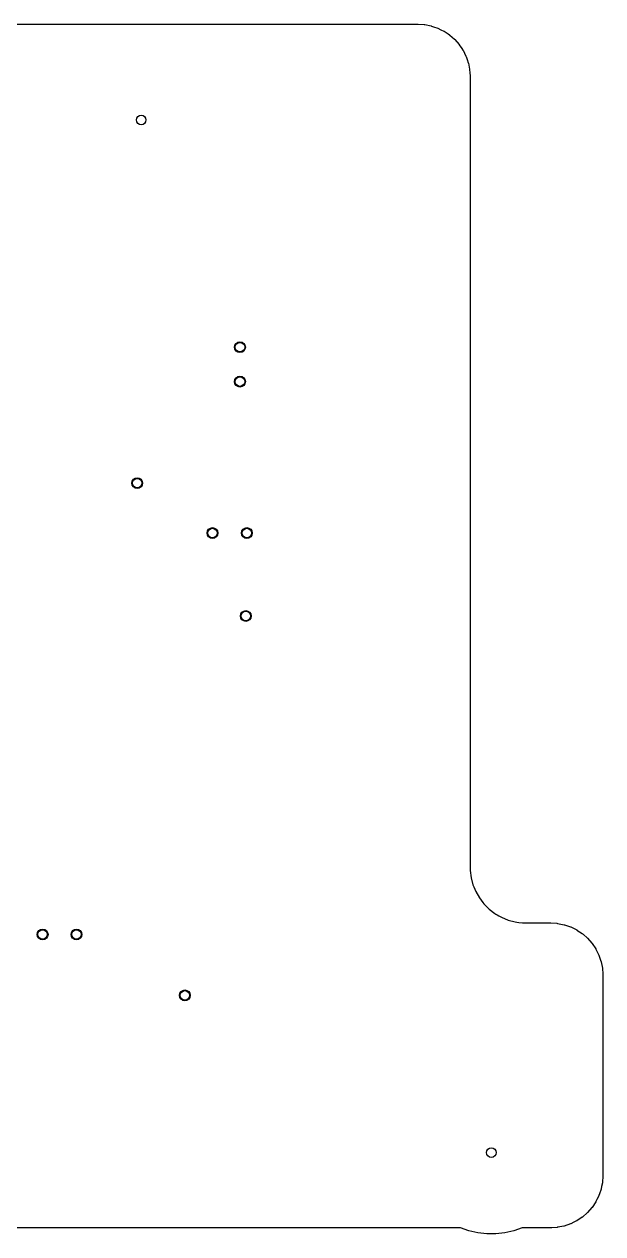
# Model space of a CAD drawing. Extents: x 3.64 to 7.32, y -5.07 to -3.18.
# Drawn here: x 6.477 to 7.317, y -4.942 to -3.185 of the extents above; entities that cross this region are included whole.
import ezdxf

# ---------------------------------------------------------------- set-up
doc = ezdxf.new("R2010")
doc.units = 0
doc.header["$MEASUREMENT"] = 0
doc.layers.add('BLACK', color=7, linetype='CONTINUOUS')

msp = doc.modelspace()

# ---------------------------------------------------------------- linework, layer by layer
at = {"layer": 'BLACK', "linetype": 'CONTINUOUS'}
for p, q in [((3.8763, -3.1845), (7.0485, -3.1845)), ((7.0485, -3.1845), (7.0487, -3.1845)), ((7.0487, -3.1845), (7.0488, -3.1845)), ((7.0488, -3.1845), (7.0488, -3.1845)), ((7.0488, -3.1845), (7.0576, -3.1851)), ((7.0576, -3.1851), (7.0584, -3.1852)), ((7.0584, -3.1852), (7.0586, -3.1852)), ((7.0586, -3.1852), (7.0681, -3.1871)), ((7.0681, -3.1871), (7.0683, -3.1872)), ((7.0683, -3.1872), (7.0685, -3.1872)), ((7.0685, -3.1872), (7.0685, -3.1872)), ((7.0685, -3.1872), (7.0715, -3.1882)), ((7.0715, -3.1882), (7.0775, -3.1903)), ((7.0775, -3.1903), (7.0777, -3.1904)), ((7.0777, -3.1904), (7.082, -3.1925)), ((7.082, -3.1925), (7.0862, -3.1945)), ((7.0862, -3.1945), (7.0862, -3.1945)), ((7.0862, -3.1945), (7.0864, -3.1946)), ((7.0864, -3.1946), (7.0866, -3.1948)), ((7.0866, -3.1948), (7.0925, -3.1987)), ((7.0925, -3.1987), (7.0946, -3.2001)), ((7.0946, -3.2001), (7.0948, -3.2003)), ((7.0948, -3.2003), (7.1017, -3.2063)), ((7.1017, -3.2063), (7.1021, -3.2066)), ((7.1021, -3.2066), (7.1023, -3.2068)), ((7.1023, -3.2068), (7.1086, -3.2141)), ((7.1086, -3.2141), (7.1088, -3.2143)), ((7.1088, -3.2143), (7.1125, -3.2199)), ((7.1125, -3.2199), (7.1141, -3.2223)), ((7.1141, -3.2223), (7.1143, -3.2225)), ((7.1143, -3.2225), (7.1185, -3.2312)), ((7.1185, -3.2312), (7.1186, -3.2314)), ((7.1186, -3.2314), (7.1187, -3.2316)), ((7.1187, -3.2316), (7.1187, -3.2316)), ((7.1187, -3.2316), (7.1201, -3.2356)), ((7.1201, -3.2356), (7.1217, -3.2406)), ((7.1217, -3.2406), (7.1218, -3.2408)), ((7.1218, -3.2408), (7.1219, -3.241)), ((7.1219, -3.241), (7.1219, -3.241)), ((7.1219, -3.241), (7.1237, -3.2501)), ((7.1237, -3.2501), (7.1237, -3.2501)), ((7.1237, -3.2501), (7.1237, -3.2503)), ((7.1237, -3.2503), (7.1237, -3.2505)), ((7.1237, -3.2505), (7.1237, -3.2507)), ((7.1237, -3.2507), (7.1237, -3.2507)), ((7.1237, -3.2507), (7.124, -3.2549)), ((7.124, -3.2549), (7.1244, -3.2602)), ((7.1244, -3.2602), (7.1244, -3.2604)), ((7.1244, -3.2604), (7.1244, -4.4091)), ((7.1244, -4.4091), (7.1244, -4.4091)), ((7.1244, -4.4091), (7.1244, -4.4094)), ((7.1244, -4.4094), (7.1244, -4.4094)), ((7.1244, -4.4094), (7.1244, -4.4119)), ((7.1244, -4.4119), (7.1244, -4.4137)), ((7.1244, -4.4137), (7.1244, -4.4137)), ((7.1244, -4.4137), (7.1258, -4.4243)), ((7.1258, -4.4243), (7.1285, -4.4347)), ((7.1285, -4.4347), (7.1297, -4.4375)), ((7.1297, -4.4375), (7.1326, -4.4446)), ((7.1326, -4.4446), (7.1326, -4.4446)), ((7.1326, -4.4446), (7.1327, -4.4446)), ((7.1327, -4.4446), (7.138, -4.4538)), ((7.138, -4.4538), (7.143, -4.4604)), ((7.143, -4.4604), (7.1445, -4.4623)), ((7.1445, -4.4623), (7.1445, -4.4623)), ((7.1445, -4.4623), (7.1521, -4.4699)), ((7.1521, -4.4699), (7.1521, -4.4699)), ((7.1521, -4.4699), (7.1606, -4.4764)), ((7.1606, -4.4764), (7.1606, -4.4764)), ((7.1606, -4.4764), (7.1618, -4.4771)), ((7.1618, -4.4771), (7.1639, -4.4783)), ((7.1639, -4.4783), (7.1664, -4.4798)), ((7.1664, -4.4798), (7.1699, -4.4818)), ((7.1699, -4.4818), (7.1798, -4.4859)), ((7.1798, -4.4859), (7.1798, -4.4859)), ((7.1798, -4.4859), (7.1798, -4.4859)), ((7.1798, -4.4859), (7.1901, -4.4886)), ((7.1901, -4.4886), (7.1901, -4.4886)), ((7.1901, -4.4886), (7.1901, -4.4886)), ((7.1901, -4.4886), (7.1901, -4.4886)), ((7.1901, -4.4886), (7.1923, -4.4889)), ((7.1923, -4.4889), (7.1954, -4.4893)), ((7.1954, -4.4893), (7.2007, -4.49)), ((7.2007, -4.49), (7.2061, -4.49)), ((7.2061, -4.49), (7.2415, -4.49)), ((7.2415, -4.49), (7.2416, -4.49)), ((7.2416, -4.49), (7.2417, -4.4901)), ((7.2417, -4.4901), (7.2417, -4.4901)), ((7.2417, -4.4901), (7.2505, -4.4906)), ((7.2505, -4.4906), (7.2513, -4.4907)), ((7.2513, -4.4907), (7.2515, -4.4907)), ((7.2515, -4.4907), (7.261, -4.4926)), ((7.261, -4.4926), (7.2612, -4.4927)), ((7.2612, -4.4927), (7.2614, -4.4927)), ((7.2614, -4.4927), (7.2614, -4.4927)), ((7.2614, -4.4927), (7.2644, -4.4937)), ((7.2644, -4.4937), (7.2704, -4.4958)), ((7.2704, -4.4958), (7.2706, -4.4959)), ((7.2706, -4.4959), (7.2793, -4.5001)), ((7.2793, -4.5001), (7.2795, -4.5003)), ((7.2795, -4.5003), (7.2797, -4.5004)), ((7.2797, -4.5004), (7.2797, -4.5004)), ((7.2797, -4.5004), (7.2874, -4.5055)), ((7.2874, -4.5055), (7.2874, -4.5055)), ((7.2874, -4.5055), (7.2875, -4.5056)), ((7.2875, -4.5056), (7.2877, -4.5058)), ((7.2877, -4.5058), (7.2879, -4.5059)), ((7.2879, -4.5059), (7.2879, -4.5059)), ((7.2879, -4.5059), (7.2885, -4.5065)), ((7.2885, -4.5065), (7.295, -4.5122)), ((7.295, -4.5122), (7.2952, -4.5123)), ((7.2952, -4.5123), (7.3015, -4.5196)), ((7.3015, -4.5196), (7.3017, -4.5198)), ((7.3017, -4.5198), (7.3071, -4.5278)), ((7.3071, -4.5278), (7.3072, -4.528)), ((7.3072, -4.528), (7.3115, -4.5367)), ((7.3115, -4.5367), (7.3116, -4.5369)), ((7.3116, -4.5369), (7.3116, -4.5371)), ((7.3116, -4.5371), (7.3116, -4.5371)), ((7.3116, -4.5371), (7.3145, -4.5457)), ((7.3145, -4.5457), (7.3147, -4.5461)), ((7.3147, -4.5461), (7.3147, -4.5463)), ((7.3147, -4.5463), (7.3148, -4.5465)), ((7.3148, -4.5465), (7.3148, -4.5465)), ((7.3148, -4.5465), (7.3166, -4.5556)), ((7.3166, -4.5556), (7.3166, -4.5556)), ((7.3166, -4.5556), (7.3166, -4.5558)), ((7.3166, -4.5558), (7.3166, -4.556)), ((7.3166, -4.556), (7.3167, -4.5562)), ((7.3167, -4.5562), (7.3167, -4.5562)), ((7.3167, -4.5562), (7.3172, -4.5638)), ((7.3172, -4.5638), (7.3173, -4.5657)), ((7.3173, -4.5657), (7.3173, -4.5659)), ((7.3173, -4.5659), (7.3173, -4.8571)), ((7.3173, -4.8572), (7.3166, -4.8669)), ((7.3166, -4.8669), (7.3166, -4.8672)), ((7.3173, -4.8571), (7.3173, -4.8572)), ((7.3124, -4.8837), (7.3116, -4.886)), ((7.3147, -4.8769), (7.3124, -4.8837)), ((7.3148, -4.8764), (7.3147, -4.8766)), ((7.3147, -4.8766), (7.3147, -4.8769)), ((7.3154, -4.8731), (7.3148, -4.8764)), ((7.3166, -4.8674), (7.3154, -4.8731)), ((7.3166, -4.8672), (7.3166, -4.8674)), ((7.3166, -4.8674), (7.3166, -4.8674)), ((7.3071, -4.8951), (7.3017, -4.9032)), ((7.3072, -4.8949), (7.3071, -4.8951)), ((7.3086, -4.892), (7.3072, -4.8949)), ((7.3114, -4.8864), (7.3086, -4.892)), ((7.3115, -4.8863), (7.3114, -4.8864)), ((7.3114, -4.8864), (7.3114, -4.8864)), ((7.3116, -4.886), (7.3115, -4.8863)), ((7.2874, -4.9174), (7.2797, -4.9226)), ((7.2875, -4.9173), (7.2874, -4.9174)), ((7.2874, -4.9174), (7.2874, -4.9174)), ((7.2877, -4.9172), (7.2875, -4.9173)), ((7.295, -4.9108), (7.2877, -4.9172)), ((7.2952, -4.9106), (7.295, -4.9108)), ((7.3015, -4.9034), (7.2952, -4.9106)), ((7.3017, -4.9032), (7.3015, -4.9034)), ((7.1104, -4.9329), (6.3352, -4.9329)), ((7.1226, -4.9372), (7.1104, -4.9329)), ((7.1355, -4.9401), (7.1226, -4.9372)), ((7.188, -4.9372), (7.1751, -4.9401)), ((7.2002, -4.9329), (7.188, -4.9372)), ((7.2415, -4.9329), (7.2002, -4.9329)), ((7.2416, -4.9329), (7.2415, -4.9329)), ((7.2417, -4.9329), (7.2416, -4.9329)), ((7.2432, -4.9328), (7.2417, -4.9329)), ((7.2417, -4.9329), (7.2417, -4.9329)), ((7.2511, -4.9323), (7.2432, -4.9328)), ((7.2513, -4.9323), (7.2511, -4.9323)), ((7.2511, -4.9323), (7.2511, -4.9323)), ((7.2515, -4.9322), (7.2513, -4.9323)), ((7.2517, -4.9322), (7.2515, -4.9322)), ((7.2608, -4.9304), (7.2517, -4.9322)), ((7.2517, -4.9322), (7.2517, -4.9322)), ((7.261, -4.9304), (7.2608, -4.9304)), ((7.2608, -4.9304), (7.2608, -4.9304)), ((7.2612, -4.9303), (7.261, -4.9304)), ((7.2704, -4.9272), (7.2612, -4.9303)), ((7.2706, -4.9271), (7.2704, -4.9272)), ((7.2752, -4.9249), (7.2706, -4.9271)), ((7.2791, -4.9229), (7.2752, -4.9249)), ((7.2793, -4.9228), (7.2791, -4.9229)), ((7.2791, -4.9229), (7.2791, -4.9229)), ((7.2795, -4.9227), (7.2793, -4.9228)), ((7.2797, -4.9226), (7.2795, -4.9227)), ((7.2797, -4.9226), (7.2797, -4.9226)), ((7.1487, -4.9416), (7.1355, -4.9401)), ((7.1619, -4.9416), (7.1487, -4.9416)), ((7.1751, -4.9401), (7.1619, -4.9416))]:
    msp.add_line(p, q, dxfattribs=at)
at = {"layer": 'BLACK'}
for centre, radius in [((6.6466, -3.3237), 0.00689), ((6.7901, -3.6537), 0.00787), ((6.7901, -3.7037), 0.00787), ((6.6408, -3.8512), 0.00787), ((6.7501, -3.9237), 0.00787), ((6.8001, -3.9237), 0.00787), ((6.7986, -4.0442), 0.00787), ((6.5033, -4.5068), 0.00787), ((6.5525, -4.5068), 0.00787), ((6.71, -4.5953), 0.00787), ((7.1553, -4.8237), 0.00689)]:
    msp.add_circle(centre, radius, dxfattribs=at)
at = {"layer": 'WHITE'}
for centre in [(6.6466, -3.3237), (6.7901, -3.6537), (6.7901, -3.7037), (6.6408, -3.8512), (6.7501, -3.9237), (6.8001, -3.9237), (6.7986, -4.0442), (6.5033, -4.5068), (6.5525, -4.5068), (6.71, -4.5953), (7.1553, -4.8237)]:
    msp.add_circle(centre, 0.00689, dxfattribs=at)

doc.saveas('drawing.dxf')
